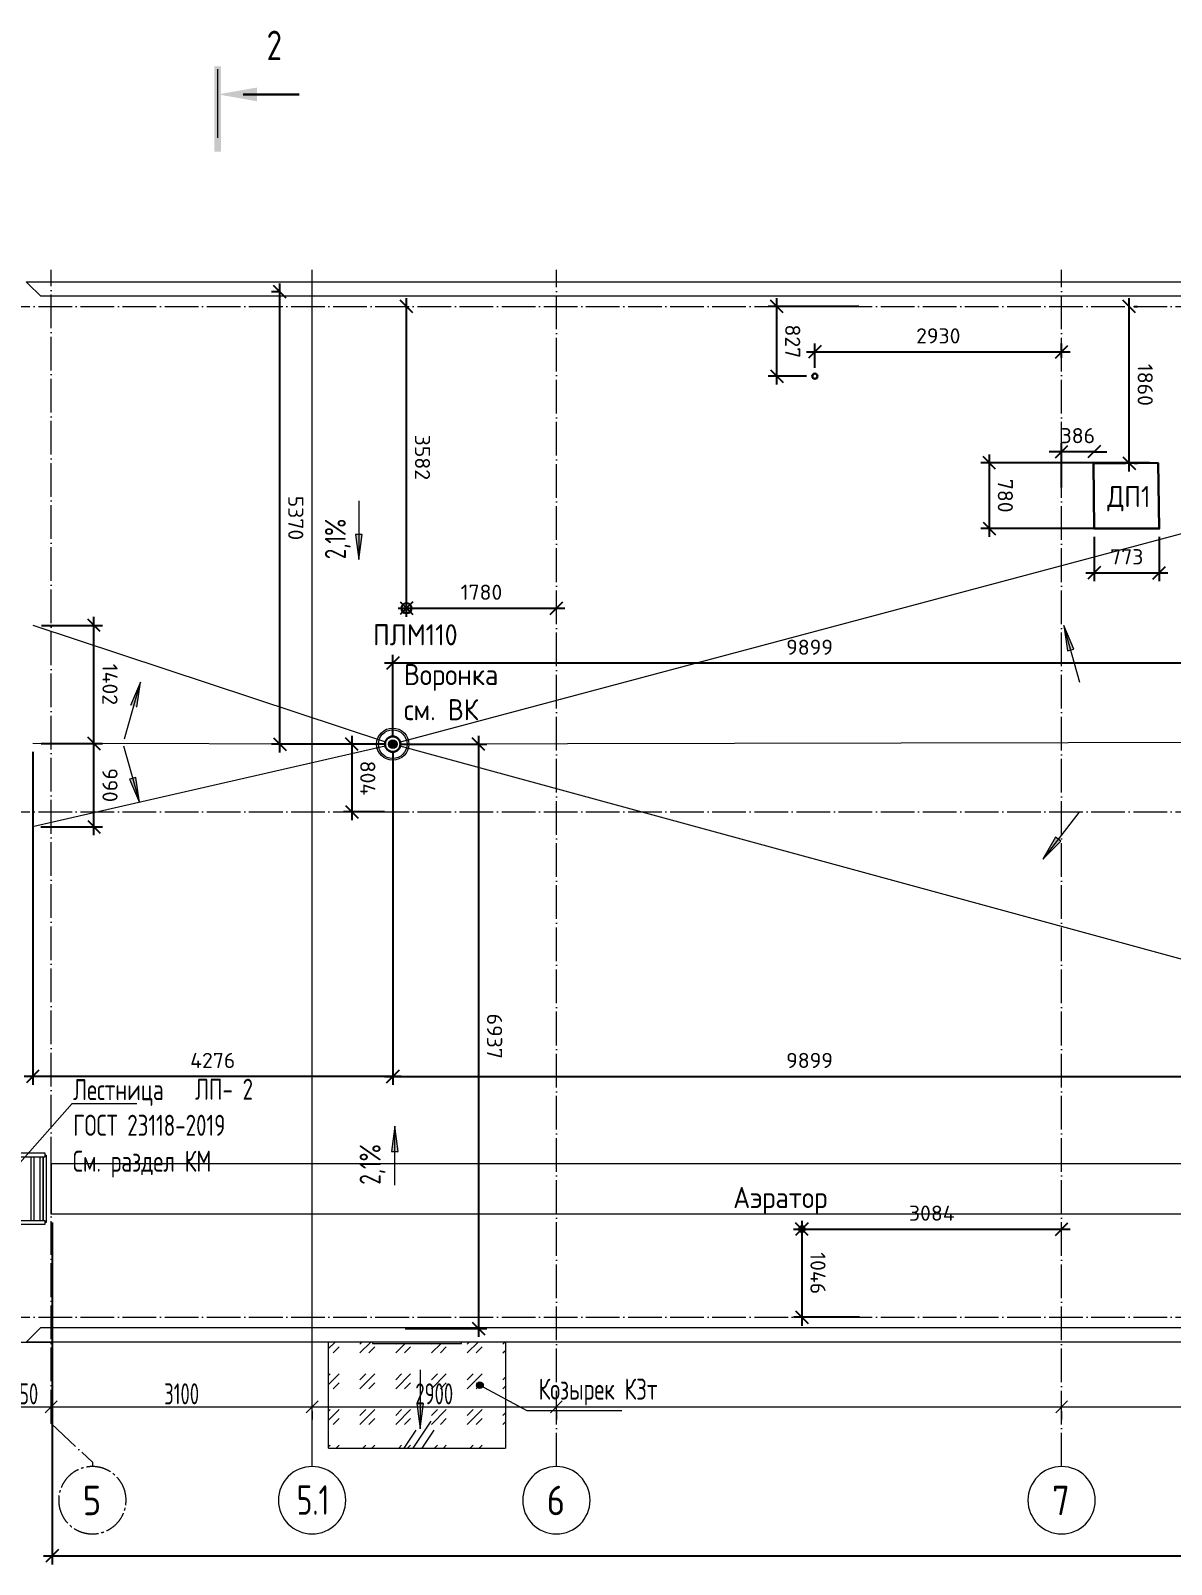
# Model space of a CAD drawing. Header units: millimetres. Extents: x -263990 to 193903, y -164417 to 240530.
# Drawn here: x 11804 to 25349, y -3020 to 15190 of the extents above; entities that cross this region are included whole.
import ezdxf

# ---------------------------------------------------------------- set-up
doc = ezdxf.new("R2010")
doc.units = ezdxf.units.MM
doc.header["$LTSCALE"] = 20
doc.linetypes.add('_ШПТ__20_т__2_5__Линия сетки', pattern=[25, 20, -2.5, 0, -2.5])
doc.linetypes.add('CENTER', pattern=[20, 15, -1.7, 1.6, -1.7])
doc.layers.get('0').update_dxf_attribs({"lineweight": 0})
doc.layers.get('Defpoints').update_dxf_attribs({"color": 4})
doc.layers.add('S-WALL-PATT', color=181, linetype='Continuous')
for name, color, linetype, lineweight in [('Высотные отметки', 7, 'Continuous', 9), ('Линии', 7, 'Continuous', 9), ('Линии1', 7, 'Continuous', 30), ('Обобщенные модели', 7, 'Continuous', 18), ('Оси', 7, 'CENTER', 9), ('Оси_марки', 7, 'Continuous', 18), ('Размеры', 7, 'Continuous', 9), ('Разрезы', 7, 'Continuous', 9), ('Текстовые примечания', 7, 'Continuous', 9), ('Тонкие линии', 7, 'Continuous', 18), ('Уклоны в точках', 7, 'Continuous', 9)]:
    doc.layers.add(name, color=color, linetype=linetype, lineweight=lineweight)
for name, color, linetype, lineweight, true_color in [('Оборудование', 7, 'Continuous', 18, 0x9f9fd0), ('Ограждение', 7, 'Continuous', 9, 0x408080), ('Окна', 7, 'Continuous', 9, 0x0080c0), ('Отлив', 7, 'Continuous', 9, 0x008080), ('Сантехнические приборы', 7, 'Continuous', 18, 0x0080c0)]:
    doc.layers.add(name, color=color, linetype=linetype, lineweight=lineweight, true_color=true_color)
doc.styles.add('DimNat', font='romans.shx', dxfattribs={"height": 180})
doc.styles.add('GOST Common', font='gost-common.ttf', dxfattribs={"width": 0.9, "height": 350})
doc.styles.add('GOST Common_1', font='gost-common.ttf', dxfattribs={"width": 0.8, "height": 350})
doc.styles.add('GOST Common_2', font='gost-common.ttf', dxfattribs={"width": 0.9, "height": 250})
doc.styles.add('ISOCPEUR', font='isocpeur.ttf', dxfattribs={"width": 0.9, "height": 250})
doc.dimstyles.new('DimSpec', dxfattribs={"dimtxt": 1, "dimasz": 150, "dimexe": 100, "dimexo": 100, "dimgap": 100, "dimtad": 1, "dimdec": 0, "dimzin": 0, "dimtxsty": 'DimNat', "dimblk": 'OBLIQUE', "dimcen": 100, "dimdle": 100, "dimclrt": 10, "dimadec": 5, "dimazin": 0, "dimtfac": 1, "dimtdec": 0, "dimtix": 1, "dimtmove": 2, "dimatfit": 3, "dimldrblk": 'OBLIQUE', "dimfxl": 1, "dimtolj": 1, "dimtzin": 0, "dimarcsym": 0})

# ---------------------------------------------------------------- blocks, each defined once
blk = doc.blocks.new('Ось сетки - Круг_Ø8 мм-6577-_О__L1_0_000_')
at = {"layer": 'Оси_марки', "lineweight": 20}
for start, end in [(360, 180), (180, 360)]:
    blk.add_arc((0, 0), 4, start, end, dxfattribs=at)
blk = doc.blocks.new('_Oblique')
at = {"color": 0, "linetype": 'ByBlock', "lineweight": -2}
blk.add_line((-0.5, -0.5), (0.5, 0.5), dxfattribs=at)
blk = doc.blocks.new('109_Водосточная воронка - Радиус 70-1083720-_О__R_8_390_')
at = {"layer": 'Сантехнические приборы', "color": 7}
for radius in [191, 170, 50.8]:
    blk.add_circle((0, 0), radius, dxfattribs=at)
blk = doc.blocks.new('*D278')
at = {"layer": 'Defpoints', "color": 0, "transparency": 16777216}
for p in [(24047, 11376), (24047, 11204), (21117, 11087, 29252)]:
    blk.add_point(p, dxfattribs=at)
at = {"layer": 'Размеры', "color": 0, "lineweight": -2, "transparency": 16777216}
for p, q in [((21117, 11187), (21117, 11476)), ((24047, 11304), (24047, 11476)), ((21017, 11376), (24147, 11376))]:
    blk.add_line(p, q, dxfattribs=at)
at = {"layer": 'Размеры', "color": 0, "lineweight": -2, "transparency": 16777216, "xscale": 150, "yscale": 150, "zscale": 150, "rotation": 180}
blk.add_blockref('_Oblique', (21117, 11376), dxfattribs=at)
at = {"layer": 'Размеры', "color": 0, "lineweight": -2, "transparency": 16777216, "xscale": 150, "yscale": 150, "zscale": 150}
blk.add_blockref('_Oblique', (24047, 11376), dxfattribs=at)
at = {"layer": 'Размеры', "color": 7, "lineweight": 20, "transparency": 16777216, "insert": (22582, 11566), "char_height": 180, "attachment_point": 5, "style": 'DimNat'}
blk.add_mtext('\\A1;2930', dxfattribs=at)
blk = doc.blocks.new('*D279')
at = {"layer": 'Defpoints', "color": 0, "transparency": 16777216}
for p in [(20663, 11914), (21739, 11914), (21117, 11087, 29252)]:
    blk.add_point(p, dxfattribs=at)
at = {"layer": 'Размеры', "color": 0, "lineweight": -2, "transparency": 16777216}
for p, q in [((21639, 11914), (20563, 11914)), ((20663, 10987), (20663, 12014)), ((21017, 11087), (20563, 11087))]:
    blk.add_line(p, q, dxfattribs=at)
at = {"layer": 'Размеры', "color": 0, "lineweight": -2, "transparency": 16777216, "xscale": 150, "yscale": 150, "zscale": 150}
for p, rotation in [((20663, 11914), 90), ((20663, 11087), 270)]:
    blk.add_blockref('_Oblique', p, dxfattribs=dict(at, rotation=rotation))
at = {"layer": 'Размеры', "color": 7, "lineweight": 20, "transparency": 16777216, "insert": (20853, 11501), "char_height": 180, "attachment_point": 5, "rotation": 270, "style": 'DimNat'}
blk.add_mtext('\\A1;827', dxfattribs=at)
blk = doc.blocks.new('*D307')
at = {"layer": 'Defpoints', "color": 0, "transparency": 16777216}
for p in [(24047, 10191), (24432, 10191), (24047, 9665)]:
    blk.add_point(p, dxfattribs=at)
at = {"layer": 'Размеры', "color": 0, "lineweight": -2, "transparency": 16777216}
for p, q in [((24047, 9765), (24047, 10291)), ((24047, 10191), (23897, 10191)), ((24432, 10191), (24047, 10191)), ((24432, 10191), (24582, 10191))]:
    blk.add_line(p, q, dxfattribs=at)
at = {"layer": 'Размеры', "color": 0, "lineweight": -2, "transparency": 16777216, "xscale": 150, "yscale": 150, "zscale": 150}
blk.add_blockref('_Oblique', (24047, 10191), dxfattribs=at)
at = {"layer": 'Размеры', "color": 0, "lineweight": -2, "transparency": 16777216, "xscale": 150, "yscale": 150, "zscale": 150, "rotation": 180}
blk.add_blockref('_Oblique', (24432, 10191), dxfattribs=at)
at = {"layer": 'Размеры', "color": 7, "lineweight": 20, "transparency": 16777216, "insert": (24239, 10381), "char_height": 180, "attachment_point": 5, "style": 'DimNat'}
blk.add_mtext('\\A1;386', dxfattribs=at)
blk = doc.blocks.new('*D308')
at = {"layer": 'Defpoints', "color": 0, "transparency": 16777216}
for p in [(24808, 11914), (24849, 11914), (24808, 10055)]:
    blk.add_point(p, dxfattribs=at)
at = {"layer": 'Размеры', "color": 0, "lineweight": -2, "transparency": 16777216}
for p, q in [((24849, 9955), (24849, 12014)), ((24908, 11914), (24949, 11914)), ((24908, 10055), (24949, 10055))]:
    blk.add_line(p, q, dxfattribs=at)
at = {"layer": 'Размеры', "color": 0, "lineweight": -2, "transparency": 16777216, "xscale": 150, "yscale": 150, "zscale": 150}
for p, rotation in [((24849, 11914), 90), ((24849, 10055), 270)]:
    blk.add_blockref('_Oblique', p, dxfattribs=dict(at, rotation=rotation))
at = {"layer": 'Размеры', "color": 7, "lineweight": 20, "transparency": 16777216, "insert": (25039, 10984), "char_height": 180, "attachment_point": 5, "rotation": 270, "style": 'DimNat'}
blk.add_mtext('\\A1;1860', dxfattribs=at)
blk = doc.blocks.new('*D309')
at = {"layer": 'Defpoints', "color": 0, "transparency": 16777216}
for p in [(24433, 9279), (25206, 9278), (25206, 8753)]:
    blk.add_point(p, dxfattribs=at)
at = {"layer": 'Размеры', "color": 0, "lineweight": -2, "transparency": 16777216}
for p, q in [((24433, 9179), (24433, 8653)), ((25206, 9178), (25206, 8653)), ((24333, 8753), (25306, 8753))]:
    blk.add_line(p, q, dxfattribs=at)
at = {"layer": 'Размеры', "color": 0, "lineweight": -2, "transparency": 16777216, "xscale": 150, "yscale": 150, "zscale": 150, "rotation": 180}
blk.add_blockref('_Oblique', (24433, 8753), dxfattribs=at)
at = {"layer": 'Размеры', "color": 0, "lineweight": -2, "transparency": 16777216, "xscale": 150, "yscale": 150, "zscale": 150}
blk.add_blockref('_Oblique', (25206, 8753), dxfattribs=at)
at = {"layer": 'Размеры', "color": 7, "lineweight": 20, "transparency": 16777216, "insert": (24820, 8943), "char_height": 180, "attachment_point": 5, "style": 'DimNat'}
blk.add_mtext('\\A1;773', dxfattribs=at)
blk = doc.blocks.new('*D270')
at = {"layer": 'Defpoints', "color": 0, "transparency": 16777216}
for p in [(25192, 10058), (23188, 9278), (25208, 9278)]:
    blk.add_point(p, dxfattribs=at)
at = {"layer": 'Размеры', "color": 0, "lineweight": -2, "transparency": 16777216}
for p, q in [((25092, 10058), (23088, 10058)), ((23188, 10158), (23188, 9178)), ((25108, 9278), (23088, 9278))]:
    blk.add_line(p, q, dxfattribs=at)
at = {"layer": 'Размеры', "color": 0, "lineweight": -2, "transparency": 16777216, "xscale": 150, "yscale": 150, "zscale": 150}
for p, rotation in [((23188, 10058), 90), ((23188, 9278), 270)]:
    blk.add_blockref('_Oblique', p, dxfattribs=dict(at, rotation=rotation))
at = {"layer": 'Размеры', "color": 7, "lineweight": 20, "transparency": 16777216, "insert": (23378, 9668), "char_height": 180, "attachment_point": 5, "rotation": 270, "style": 'DimNat'}
blk.add_mtext('\\A1;780', dxfattribs=at)
blk = doc.blocks.new('*D310')
at = {"layer": 'Defpoints', "color": 0, "transparency": 16777216}
for p in [(16267, 8332, 29196), (18047, 8332, 0), (18047, 8332)]:
    blk.add_point(p, dxfattribs=at)
at = {"layer": 'Размеры', "color": 0, "lineweight": -2, "transparency": 16777216}
blk.add_line((16167, 8332), (18147, 8332), dxfattribs=at)
at = {"layer": 'Размеры', "color": 0, "lineweight": -2, "transparency": 16777216, "xscale": 150, "yscale": 150, "zscale": 150, "rotation": 180}
blk.add_blockref('_Oblique', (16267, 8332), dxfattribs=at)
at = {"layer": 'Размеры', "color": 0, "lineweight": -2, "transparency": 16777216, "xscale": 150, "yscale": 150, "zscale": 150}
blk.add_blockref('_Oblique', (18047, 8332), dxfattribs=at)
at = {"layer": 'Размеры', "color": 7, "lineweight": 20, "transparency": 16777216, "insert": (17157, 8522), "char_height": 180, "attachment_point": 5, "style": 'DimNat'}
blk.add_mtext('\\A1;1780', dxfattribs=at)
blk = doc.blocks.new('*D311')
at = {"layer": 'Defpoints', "color": 0, "transparency": 16777216}
for p in [(16267, 11914), (16267, 11914), (16267, 8332)]:
    blk.add_point(p, dxfattribs=at)
at = {"layer": 'Размеры', "color": 0, "lineweight": -2, "transparency": 16777216}
blk.add_line((16267, 8232), (16267, 12014), dxfattribs=at)
at = {"layer": 'Размеры', "color": 0, "lineweight": -2, "transparency": 16777216, "xscale": 150, "yscale": 150, "zscale": 150}
for p, rotation in [((16267, 11914), 90), ((16267, 8332), 270)]:
    blk.add_blockref('_Oblique', p, dxfattribs=dict(at, rotation=rotation))
at = {"layer": 'Размеры', "color": 7, "lineweight": 20, "transparency": 16777216, "insert": (16457, 10123), "char_height": 180, "attachment_point": 5, "rotation": 270, "style": 'DimNat'}
blk.add_mtext('\\A1;3582', dxfattribs=at)
blk = doc.blocks.new('*D312')
at = {"layer": 'Defpoints', "color": 0, "transparency": 16777216}
for p in [(20963, 960, 29272), (24047, 960, 0), (24047, 960)]:
    blk.add_point(p, dxfattribs=at)
at = {"layer": 'Размеры', "color": 0, "lineweight": -2, "transparency": 16777216}
blk.add_line((20863, 960), (24147, 960), dxfattribs=at)
at = {"layer": 'Размеры', "color": 0, "lineweight": -2, "transparency": 16777216, "xscale": 150, "yscale": 150, "zscale": 150, "rotation": 180}
blk.add_blockref('_Oblique', (20963, 960), dxfattribs=at)
at = {"layer": 'Размеры', "color": 0, "lineweight": -2, "transparency": 16777216, "xscale": 150, "yscale": 150, "zscale": 150}
blk.add_blockref('_Oblique', (24047, 960), dxfattribs=at)
at = {"layer": 'Размеры', "color": 7, "lineweight": 20, "transparency": 16777216, "insert": (22505, 1150), "char_height": 180, "attachment_point": 5, "style": 'DimNat'}
blk.add_mtext('\\A1;3084', dxfattribs=at)
blk = doc.blocks.new('*D313')
at = {"layer": 'Defpoints', "color": 0, "transparency": 16777216}
for p in [(20963, 960), (20963, -86), (21747, -86)]:
    blk.add_point(p, dxfattribs=at)
at = {"layer": 'Размеры', "color": 0, "lineweight": -2, "transparency": 16777216}
for p, q in [((20963, 1060), (20963, -186)), ((21647, -86), (20863, -86))]:
    blk.add_line(p, q, dxfattribs=at)
at = {"layer": 'Размеры', "color": 0, "lineweight": -2, "transparency": 16777216, "xscale": 150, "yscale": 150, "zscale": 150}
for p, rotation in [((20963, 960), 90), ((20963, -86), 270)]:
    blk.add_blockref('_Oblique', p, dxfattribs=dict(at, rotation=rotation))
at = {"layer": 'Размеры', "color": 7, "lineweight": 20, "transparency": 16777216, "insert": (21153, 437), "char_height": 180, "attachment_point": 5, "rotation": 270, "style": 'DimNat'}
blk.add_mtext('\\A1;1046', dxfattribs=at)
blk = doc.blocks.new('*D296')
at = {"layer": 'Defpoints', "color": 0, "transparency": 16777216}
for p in [(26003, 6738), (16104, 6718, 29160), (26003, 2773)]:
    blk.add_point(p, dxfattribs=at)
at = {"layer": 'Размеры', "color": 0, "lineweight": -2, "transparency": 16777216}
for p, q in [((16104, 6618), (16104, 2673)), ((26003, 6638), (26003, 2673)), ((16004, 2773), (26103, 2773))]:
    blk.add_line(p, q, dxfattribs=at)
at = {"layer": 'Размеры', "color": 0, "lineweight": -2, "transparency": 16777216, "xscale": 150, "yscale": 150, "zscale": 150, "rotation": 180}
blk.add_blockref('_Oblique', (16104, 2773), dxfattribs=at)
at = {"layer": 'Размеры', "color": 0, "lineweight": -2, "transparency": 16777216, "xscale": 150, "yscale": 150, "zscale": 150}
blk.add_blockref('_Oblique', (26003, 2773), dxfattribs=at)
at = {"layer": 'Размеры', "color": 7, "lineweight": 20, "transparency": 16777216, "insert": (21053, 2963), "char_height": 180, "attachment_point": 5, "style": 'DimNat'}
blk.add_mtext('\\A1;9899', dxfattribs=at)
blk = doc.blocks.new('*D297')
at = {"layer": 'Defpoints', "color": 0, "transparency": 16777216}
for p in [(11828, 6727), (16104, 6718, 29160), (11828, 2773)]:
    blk.add_point(p, dxfattribs=at)
at = {"layer": 'Размеры', "color": 0, "lineweight": -2, "transparency": 16777216}
for p, q in [((11828, 6627), (11828, 2673)), ((16104, 6618), (16104, 2673)), ((16204, 2773), (11728, 2773))]:
    blk.add_line(p, q, dxfattribs=at)
at = {"layer": 'Размеры', "color": 0, "lineweight": -2, "transparency": 16777216, "xscale": 150, "yscale": 150, "zscale": 150, "rotation": 180}
blk.add_blockref('_Oblique', (11828, 2773), dxfattribs=at)
at = {"layer": 'Размеры', "color": 0, "lineweight": -2, "transparency": 16777216, "xscale": 150, "yscale": 150, "zscale": 150}
blk.add_blockref('_Oblique', (16104, 2773), dxfattribs=at)
at = {"layer": 'Размеры', "color": 7, "lineweight": 20, "transparency": 16777216, "insert": (13966, 2963), "char_height": 180, "attachment_point": 5, "style": 'DimNat'}
blk.add_mtext('\\A1;4276', dxfattribs=at)
blk = doc.blocks.new('*D298')
at = {"layer": 'Defpoints', "color": 0, "transparency": 16777216}
for p in [(16104, 6718, 29160), (15617, 5914), (16104, 5914)]:
    blk.add_point(p, dxfattribs=at)
at = {"layer": 'Размеры', "color": 0, "lineweight": -2, "transparency": 16777216}
for p, q in [((15617, 6818), (15617, 5814)), ((16004, 6718), (15517, 6718)), ((16004, 5914), (15517, 5914))]:
    blk.add_line(p, q, dxfattribs=at)
at = {"layer": 'Размеры', "color": 0, "lineweight": -2, "transparency": 16777216, "xscale": 150, "yscale": 150, "zscale": 150}
for p, rotation in [((15617, 6718), 90), ((15617, 5914), 270)]:
    blk.add_blockref('_Oblique', p, dxfattribs=dict(at, rotation=rotation))
at = {"layer": 'Размеры', "color": 7, "lineweight": 20, "transparency": 16777216, "insert": (15807, 6316), "char_height": 180, "attachment_point": 5, "rotation": 270, "style": 'DimNat'}
blk.add_mtext('\\A1;804', dxfattribs=at)
blk = doc.blocks.new('*D332')
at = {"layer": 'Defpoints', "color": 0, "transparency": 16777216}
for p in [(11828, 6727), (12556, 6727), (11824, 5737)]:
    blk.add_point(p, dxfattribs=at)
at = {"layer": 'Размеры', "color": 0, "lineweight": -2, "transparency": 16777216}
for p, q in [((12556, 5637), (12556, 6827)), ((11928, 6727), (12656, 6727)), ((11924, 5737), (12656, 5737))]:
    blk.add_line(p, q, dxfattribs=at)
at = {"layer": 'Размеры', "color": 0, "lineweight": -2, "transparency": 16777216, "xscale": 150, "yscale": 150, "zscale": 150}
for p, rotation in [((12556, 6727), 90), ((12556, 5737), 270)]:
    blk.add_blockref('_Oblique', p, dxfattribs=dict(at, rotation=rotation))
at = {"layer": 'Размеры', "color": 7, "lineweight": 20, "transparency": 16777216, "insert": (12746, 6232), "char_height": 180, "attachment_point": 5, "rotation": 270, "style": 'DimNat'}
blk.add_mtext('\\A1;990', dxfattribs=at)
blk = doc.blocks.new('*D333')
at = {"layer": 'Defpoints', "color": 0, "transparency": 16777216}
for p in [(11831, 8129), (12556, 8129), (11828, 6727)]:
    blk.add_point(p, dxfattribs=at)
at = {"layer": 'Размеры', "color": 0, "lineweight": -2, "transparency": 16777216}
for p, q in [((12556, 6627), (12556, 8229)), ((11931, 8129), (12656, 8129)), ((11928, 6727), (12656, 6727))]:
    blk.add_line(p, q, dxfattribs=at)
at = {"layer": 'Размеры', "color": 0, "lineweight": -2, "transparency": 16777216, "xscale": 150, "yscale": 150, "zscale": 150}
for p, rotation in [((12556, 8129), 90), ((12556, 6727), 270)]:
    blk.add_blockref('_Oblique', p, dxfattribs=dict(at, rotation=rotation))
at = {"layer": 'Размеры', "color": 7, "lineweight": 20, "transparency": 16777216, "insert": (12746, 7428), "char_height": 180, "attachment_point": 5, "rotation": 270, "style": 'DimNat'}
blk.add_mtext('\\A1;1402', dxfattribs=at)
blk = doc.blocks.new('*D272')
at = {"layer": 'Defpoints', "color": 0, "transparency": 16777216}
for p in [(14762, 12089), (14861, 12089), (16104, 6718)]:
    blk.add_point(p, dxfattribs=at)
at = {"layer": 'Размеры', "color": 0, "lineweight": -2, "transparency": 16777216}
for p, q in [((14761, 12089), (14662, 12089)), ((14762, 6618), (14762, 12189)), ((16004, 6718), (14662, 6718))]:
    blk.add_line(p, q, dxfattribs=at)
at = {"layer": 'Размеры', "color": 0, "lineweight": -2, "transparency": 16777216, "xscale": 150, "yscale": 150, "zscale": 150}
for p, rotation in [((14762, 12089), 90), ((14762, 6718), 270)]:
    blk.add_blockref('_Oblique', p, dxfattribs=dict(at, rotation=rotation))
at = {"layer": 'Размеры', "color": 7, "lineweight": 20, "transparency": 16777216, "insert": (14952, 9404), "char_height": 180, "attachment_point": 5, "rotation": 270, "style": 'DimNat'}
blk.add_mtext('\\A1;5370', dxfattribs=at)
blk = doc.blocks.new('*D364')
at = {"layer": 'Defpoints', "color": 0, "transparency": 16777216}
for p in [(16104, 6718), (16152, -219), (17123, -219)]:
    blk.add_point(p, dxfattribs=at)
at = {"layer": 'Размеры', "color": 0, "lineweight": -2, "transparency": 16777216}
for p, q in [((17123, 6818), (17123, -319)), ((16204, 6718), (17223, 6718)), ((16252, -219), (17223, -219))]:
    blk.add_line(p, q, dxfattribs=at)
at = {"layer": 'Размеры', "color": 0, "lineweight": -2, "transparency": 16777216, "xscale": 150, "yscale": 150, "zscale": 150}
for p, rotation in [((17123, 6718), 90), ((17123, -219), 270)]:
    blk.add_blockref('_Oblique', p, dxfattribs=dict(at, rotation=rotation))
at = {"layer": 'Размеры', "color": 7, "lineweight": 20, "transparency": 16777216, "insert": (17313, 3250), "char_height": 180, "attachment_point": 5, "rotation": 270, "style": 'DimNat'}
blk.add_mtext('\\A1;6937', dxfattribs=at)
blk = doc.blocks.new('*D276')
at = {"layer": 'Defpoints', "color": 0, "transparency": 16777216}
for p in [(16104, 7679), (26003, 6738), (16104, 6718)]:
    blk.add_point(p, dxfattribs=at)
at = {"layer": 'Размеры', "color": 0, "lineweight": -2, "transparency": 16777216}
for p, q in [((26103, 7679), (16004, 7679)), ((16104, 6818), (16104, 7779)), ((26003, 6838), (26003, 7779))]:
    blk.add_line(p, q, dxfattribs=at)
at = {"layer": 'Размеры', "color": 0, "lineweight": -2, "transparency": 16777216, "xscale": 150, "yscale": 150, "zscale": 150, "rotation": 180}
blk.add_blockref('_Oblique', (16104, 7679), dxfattribs=at)
at = {"layer": 'Размеры', "color": 0, "lineweight": -2, "transparency": 16777216, "xscale": 150, "yscale": 150, "zscale": 150}
blk.add_blockref('_Oblique', (26003, 7679), dxfattribs=at)
at = {"layer": 'Размеры', "color": 7, "lineweight": 20, "transparency": 16777216, "insert": (21053, 7869), "char_height": 180, "attachment_point": 5, "style": 'DimNat'}
blk.add_mtext('\\A1;9899', dxfattribs=at)
blk = doc.blocks.new('102_Окно_1Створка_Ф_ГОСТ23166-99 - 1160х1750_1170_h-1445330-_О__R_8_390_')
at = {"layer": 'Отлив', "color": 7}
for p, q in [((491.9, 510), (-568.1, 510)), ((-568.1, 510), (-568.1, 495)), ((491.9, 495), (491.9, 510))]:
    blk.add_line(p, q, dxfattribs=at)
blk = doc.blocks.new('125_Горизонтальный козырек - Горизонтальный козырек L_1200-1197451-_О__R_8_390_')
at = {"layer": 'Ограждение'}
h = blk.add_hatch(dxfattribs=at)
h.set_pattern_fill('FP_1', style=0, pattern_type=2)
h.set_pattern_definition([(236.105, (-17228.2, 2205.45), (-1777.978, -3528.552), [637.64, -5738.8]), (236.105, (-17192.64, 2099.6), (-1777.978, -3528.552), [382.59, -5993.85]), (236.105, (-17406, 2099.6), (-1777.978, -3528.552), [382.59, -5993.85])])
h.paths.add_polyline_path([(2100, -1280), (2100, -20), (1580, -20), (1580, -35), (520, -35), (520, -20), (0, -20), (0, -1280), (1580, -1280)], flags=0)
at = {"layer": 'Ограждение', "color": 7}
for p, q in [((0, -1280), (0, -20)), ((2100, -20), (2100, -1280)), ((0, -1280), (2100, -1280))]:
    blk.add_line(p, q, dxfattribs=at)
blk = doc.blocks.new('Труба квадратная - Ступень-V6-_О__R_8_390_')
at = {"layer": 'Оборудование', "color": 7}
for p, q in [((25, 15), (775, 15)), ((775, -15), (25, -15))]:
    blk.add_line(p, q, dxfattribs=at)
blk = doc.blocks.new('Труба квадратная - Площадка продольно-1331112-_О__R_8_390_')
at = {"layer": 'Оборудование', "color": 7}
for p, q in [((0, -25), (0, 25)), ((0, 25), (500, 25)), ((500, 25), (500, -25)), ((500, -25), (0, -25))]:
    blk.add_line(p, q, dxfattribs=at)
blk = doc.blocks.new('Труба квадратная - Ступень-1331110-_О__R_8_390_')
at = {"layer": 'Оборудование', "color": 7}
for p, q in [((0, -15), (0, 0)), ((25, 15), (775, 15)), ((800, 0), (800, -15)), ((800, -15), (0, -15))]:
    blk.add_line(p, q, dxfattribs=at)
blk = doc.blocks.new('190_ФЭ_Парапет_Сэндвич - ФЭ-К1_150-1300843-_О__R_8_390_')
at = {"layer": 'Обобщенные модели'}
for p, q in [((14725, -275), (14878, -122)), ((14878, -122), (45122, -122)), ((45122, -122), (45275, -275)), ((14705, -295), (14725, -275)), ((45295, -295), (14705, -295)), ((45275, -275), (45295, -295))]:
    blk.add_line(p, q, dxfattribs=at)
blk = doc.blocks.new('Разрез - Номер вида сзади_3_5 мм-64069-_О__R_8_390_')
at = {"layer": 'Разрезы'}
for points in [[(9.8, 0.4), (9.8, -0.39), (-0.33, -0.39), (-0.33, 0.4)], [(2.18, -4.67), (3, 0), (3.82, -4.67)]]:
    blk.add_hatch(color=256, dxfattribs=at).paths.add_polyline_path(points, flags=0)
at = {"layer": 'Разрезы', "lineweight": 30}
blk.add_line((3, -3), (3, -9.66), dxfattribs=at)
blk = doc.blocks.new('*D403')
at = {"layer": 'Defpoints', "color": 0, "transparency": 16777216}
for p in [(12058, 1139), (42047, 1139), (42047, -2920)]:
    blk.add_point(p, dxfattribs=at)
at = {"layer": 'Размеры', "color": 0, "lineweight": -2, "transparency": 16777216}
for p, q in [((12058, 1039), (12058, -3020)), ((42047, 1039), (42047, -3020)), ((11958, -2920), (42147, -2920))]:
    blk.add_line(p, q, dxfattribs=at)
at = {"layer": 'Размеры', "color": 0, "lineweight": -2, "transparency": 16777216, "xscale": 150, "yscale": 150, "zscale": 150, "rotation": 180}
blk.add_blockref('_Oblique', (12058, -2920), dxfattribs=at)
at = {"layer": 'Размеры', "color": 0, "lineweight": -2, "transparency": 16777216, "xscale": 150, "yscale": 150, "zscale": 150}
blk.add_blockref('_Oblique', (42047, -2920), dxfattribs=at)
at = {"layer": 'Размеры', "color": 7, "lineweight": 20, "transparency": 16777216, "insert": (27052, -2730), "char_height": 180, "attachment_point": 5, "style": 'DimNat'}
blk.add_mtext('\\A1;29989', dxfattribs=at)

msp = doc.modelspace()

# ---------------------------------------------------------------- hatches: boundary and pattern name
at = {"layer": 'S-WALL-PATT', "lineweight": 0}
h = msp.add_hatch(dxfattribs=at)
h.set_pattern_fill('GOST_GLASS', scale=50)
h.set_pattern_definition([(45, (-2953.4, -85.85), (424.264, 0), [250, -350]), (45, (-2847.32, -85.85), (424.264, 0), [100, -500]), (45, (-2953.4, 20.22), (424.264, 0), [100, -500])])
h.paths.add_polyline_path([(17098.74129, -891.80384, -1), (17178.74129, -891.80384, -0.1239897193), (17173.96963, -910.75019), (17441.61483, -1054.69397), (17441.61483, -380.85077), (16921.61483, -380.85077), (16921.61483, -395.85077), (15861.61483, -395.85077), (15861.61483, -380.85077), (15341.61483, -380.85077), (15341.61483, -1640.85077), (17441.61483, -1640.85077), (17441.61483, -1054.69397), (17173.96963, -910.75019, -0.7793757058)])
h.paths.add_polyline_path([(16467.76061, -1109.46123), (16428.26486, -1409.46123), (16388.76911, -1109.46123)], flags=16)
at = {"layer": 'Высотные отметки', "lineweight": 20}
h = msp.add_hatch(color=7, dxfattribs=at)
edge = h.paths.add_edge_path(flags=0)
edge.add_arc((16103.60114, 6718.4535), 40, -0.000000005, 359.999999995)
at = {"layer": 'Текстовые примечания'}
h = msp.add_hatch(color=7, dxfattribs=at)
edge = h.paths.add_edge_path(flags=0)
edge.add_arc((17138.74129, -891.80384), 40, 0, 360)
at = {"layer": 'Уклоны в точках', "lineweight": 20}
for points in [[(15699.95049, 8908.81381), (15739.44624, 9208.81381), (15660.45474, 9208.81381)], [(24073.98029, 8126.04316), (24116.21859, 7826.41699), (24192.32831, 7847.55858)], [(13108.74546, 7455.83644), (12988.7787, 7178.04534), (13064.76409, 7156.46116)], [(13096.83368, 6023.88682), (13052.85232, 6323.26209), (12976.86692, 6301.67791)], [(23822.67172, 5351.06979), (24036.74589, 5564.92058), (23974.10283, 5613.04027)], [(16127.03664, 2183.32368), (16087.54089, 1883.32368), (16166.53238, 1883.32368)], [(16428.26486, -1409.46123), (16467.76061, -1109.46123), (16388.76911, -1109.46123)]]:
    msp.add_hatch(color=7, dxfattribs=at).paths.add_polyline_path(points, flags=0)

# ---------------------------------------------------------------- linework, layer by layer
at = {"color": 7, "lineweight": 9}
for points, elevation in [([(26002.81946, 9357.97976), (16192.00684, 6742.02596)], 29218.58679), ([(38002.88765, 6760.82801), (16195.09539, 6718.63054)], 29175.57371), ([(26002.81946, 4019.73124), (16191.87406, 6694.38858)], 29225.98359)]:
    msp.add_lwpolyline(points, dxfattribs=dict(at, elevation=elevation))
for points in [[(11830.70611, 8129.29316), (16016.72031, 6747.14015)], [(11825.92741, 5738.91598), (16014.41526, 6698.03095)], [(16012.10705, 6718.63641), (11827.90273, 6727.00122)]]:
    msp.add_lwpolyline(points, dxfattribs=at)
at = {"color": 7}
msp.add_lwpolyline([(-3248.38517, -380.85077), (12046.61484, -380.85077)], dxfattribs=at)
at = {"layer": 'Высотные отметки', "color": 7, "lineweight": 20}
msp.add_circle((16103.60114, 6718.4535, 29175.57371), 40, dxfattribs=at)
at = {"layer": 'Линии'}
msp.add_lwpolyline([(12046.61484, 1739.14923), (42046.61483, 1739.14923), (42046.61483, 1139.14923), (12046.61484, 1139.14923)], close=True, dxfattribs=at)
at = {"layer": 'Линии1', "color": 7}
msp.add_lwpolyline([(25192.20471, 10058.43692), (24424.70956, 10050.57418), (24433.3751, 9279.28924), (25205.99179, 9277.94032), (25192.20471, 10058.43692)], dxfattribs=at)
at = {"layer": 'Линии1', "color": 7, "lineweight": 30}
msp.add_circle((21116.77628, 11087.29811, 29252.49712), 30.69386, dxfattribs=at)
at = {"layer": 'Линии1', "color": 7}
for centre, radius in [((16266.86356, 8332.07428, 29195.88151), 59.69138), ((16103.60121, 6718.4535, 29159.68432), 91.49434), ((20962.58152, 960.26473, 29271.70203), 33.22716)]:
    msp.add_circle(centre, radius, dxfattribs=at)
at = {"layer": 'Оси', "color": 7, "linetype": '_ШПТ__20_т__2_5__Линия сетки', "lineweight": 5}
for p, q in [((12046.61484, -1346.07585), (12046.61484, 12348.09494)), ((18046.61484, -1858.63374), (18046.61484, 12348.09494)), ((24046.61484, -1858.63374), (24046.61484, 12348.09494)), ((-4107.02842, 11914.14923), (42521.2363, 11914.14923)), ((-4107.02842, 5914.14923), (42521.2363, 5914.14923)), ((-4107.02842, -85.85077), (42521.2363, -85.85077)), ((12046.61484, -1346.07585), (12537.04182, -1807.83374))]:
    msp.add_line(p, q, dxfattribs=at)
at = {"layer": 'Оси', "color": 3, "linetype": '_ШПТ__20_т__2_5__Линия сетки', "lineweight": 5}
msp.add_line((12537.04182, -1807.83374), (12537.04182, -1858.63374), dxfattribs=at)
at = {"layer": 'Оси', "color": 7, "lineweight": 20}
for start, end in [(359.999999997, 179.999999997), (179.999999997, 359.999999997)]:
    msp.add_arc((12537.04182, -2258.63374), 400, start, end, dxfattribs=at)
at = {"layer": 'Размеры', "color": 7, "lineweight": 20}
for p, q in [((15146.61484, -1858.63374), (15146.61484, 12348.09494)), ((11246.61484, -1150.58629), (12196.61484, -1150.58629)), ((11896.61484, -1150.58629), (15296.61484, -1150.58629)), ((12046.61484, -1200.60139), (12046.61484, -1300.58629)), ((12046.61484, -1200.60139), (12046.61484, -1300.58629)), ((14996.61484, -1150.58629), (18196.61484, -1150.58629)), ((15146.61484, -1200.60139), (15146.61484, -1300.58629)), ((17896.61484, -1150.58629), (24196.61484, -1150.58629)), ((18046.61484, -1200.60139), (18046.61484, -1300.58629)), ((23896.61484, -1150.58629), (30196.61484, -1150.58629)), ((24046.61484, -1200.60139), (24046.61484, -1300.58629)), ((24046.61484, -1200.60139), (24046.61484, -1300.58629))]:
    msp.add_line(p, q, dxfattribs=at)
at = {"layer": 'Разрезы', "color": 7}
msp.add_line((14026.61483, 13915.79631), (14026.61483, 14732.97956), dxfattribs=at)
at = {"layer": 'Текстовые примечания', "color": 7}
for p, q in [((11677.02028, 1749.1817), (12295.01234, 2450.51056)), ((12295.01234, 2450.51056), (13066.01929, 2450.51056)), ((17138.74129, -891.80384), (17695.71082, -1191.35077)), ((17695.71082, -1191.35077), (18822.69423, -1191.35077))]:
    msp.add_line(p, q, dxfattribs=at)
msp.add_circle((17138.74129, -891.80384), 40, dxfattribs=at)
at = {"layer": 'Тонкие линии', "color": 7}
msp.add_line((12046.61483, 1739.14923), (12046.61483, 1139.14923), dxfattribs=at)
at = {"layer": 'Уклоны в точках', "color": 7}
for p, q in [((15699.95049, 9608.81381), (15699.95049, 8908.81381)), ((24261.33099, 7451.58062), (24073.98029, 8126.04316)), ((12917.47264, 6782.47568), (13108.74546, 7455.83644)), ((12905.56087, 6697.24757), (13096.83368, 6023.88682)), ((24249.09456, 5906.19461), (23822.67172, 5351.06979)), ((16127.03664, 1483.32368), (16127.03664, 2183.32368)), ((16428.26486, -709.46123), (16428.26486, -1409.46123))]:
    msp.add_line(p, q, dxfattribs=at)
at = {"layer": 'Уклоны в точках', "color": 7, "lineweight": 20}
for p, q in [((15739.44624, 9208.81381), (15660.45474, 9208.81381)), ((15660.45474, 9208.81381), (15699.95049, 8908.81381)), ((15699.95049, 8908.81381), (15739.44624, 9208.81381)), ((24073.98029, 8126.04316), (24116.21859, 7826.41699)), ((24192.32831, 7847.55858), (24073.98029, 8126.04316)), ((24116.21859, 7826.41699), (24192.32831, 7847.55858)), ((13108.74546, 7455.83644), (12988.7787, 7178.04534)), ((13064.76409, 7156.46116), (13108.74546, 7455.83644)), ((13052.85232, 6323.26209), (12976.86692, 6301.67791)), ((12976.86692, 6301.67791), (13096.83368, 6023.88682)), ((13096.83368, 6023.88682), (13052.85232, 6323.26209)), ((23974.10283, 5613.04027), (23822.67172, 5351.06979)), ((23822.67172, 5351.06979), (24036.74589, 5564.92058)), ((24036.74589, 5564.92058), (23974.10283, 5613.04027)), ((16127.03664, 2183.32368), (16087.54089, 1883.32368)), ((16166.53238, 1883.32368), (16127.03664, 2183.32368)), ((16087.54089, 1883.32368), (16166.53238, 1883.32368)), ((16467.76061, -1109.46123), (16388.76911, -1109.46123)), ((16388.76911, -1109.46123), (16428.26486, -1409.46123)), ((16428.26486, -1409.46123), (16467.76061, -1109.46123))]:
    msp.add_line(p, q, dxfattribs=at)

# ---------------------------------------------------------------- block references
at = {"layer": 'Обобщенные модели', "color": 7, "rotation": 180}
msp.add_blockref('190_ФЭ_Парапет_Сэндвич - ФЭ-К1_150-1300843-_О__R_8_390_', (57046.61483, 11914.14923), dxfattribs=at)
at = {"layer": 'Обобщенные модели', "color": 7}
msp.add_blockref('190_ФЭ_Парапет_Сэндвич - ФЭ-К1_150-1300843-_О__R_8_390_', (-2953.38517, -85.85077), dxfattribs=at)
at = {"layer": 'Оборудование', "color": 7}
for name, p, rotation in [('Труба квадратная - Площадка продольно-1331112-_О__R_8_390_', (11971.61483, 1839.14923), 180), ('Труба квадратная - Ступень-1331110-_О__R_8_390_', (11971.61483, 1039.14923), 89.99999999999991), ('Труба квадратная - Ступень-V6-_О__R_8_390_', (11826.61483, 1039.14923), 89.99999999999991), ('Труба квадратная - Ступень-V6-_О__R_8_390_', (11931.61483, 1039.14923), 89.99999999999991), ('Труба квадратная - Площадка продольно-1331112-_О__R_8_390_', (11971.61483, 1039.14923), 180)]:
    msp.add_blockref(name, p, dxfattribs=dict(at, rotation=rotation))
at = {"layer": 'Ограждение', "color": 7}
msp.add_blockref('125_Горизонтальный козырек - Горизонтальный козырек L_1200-1197451-_О__R_8_390_', (15341.61483, -360.85077), dxfattribs=at)
at = {"layer": 'Окна', "color": 7, "rotation": 180}
msp.add_blockref('102_Окно_1Створка_Ф_ГОСТ23166-99 - 1160х1750_1170_h-1445330-_О__R_8_390_', (16353.51483, 114.14923), dxfattribs=at)
at = {"layer": 'Оси', "color": 7, "lineweight": 20, "xscale": 99.99999999999993, "yscale": 99.99999999999993, "zscale": 99.99999999999993}
for p in [(15146.61484, -2258.63374), (18046.61484, -2258.63374), (24046.61484, -2258.63374)]:
    msp.add_blockref('Ось сетки - Круг_Ø8 мм-6577-_О__L1_0_000_', p, dxfattribs=at)
at = {"layer": 'Размеры', "color": 7, "lineweight": 20, "xscale": 141.4, "yscale": 141.4, "zscale": 141.4}
for p in [(12046.61484, -1150.58629), (15146.61484, -1150.58629), (18046.61484, -1150.58629), (24046.61484, -1150.58629)]:
    msp.add_blockref('_Oblique', p, dxfattribs=at)
at = {"layer": 'Размеры', "color": 7, "lineweight": 20, "xscale": 141.4, "yscale": 141.4, "zscale": 141.4, "rotation": 180}
for p in [(12046.61484, -1150.58629), (15146.61484, -1150.58629), (18046.61484, -1150.58629), (24046.61484, -1150.58629)]:
    msp.add_blockref('_Oblique', p, dxfattribs=at)
at = {"layer": 'Разрезы', "color": 7, "lineweight": 50, "extrusion": (0, 0, -1), "xscale": 99.99999999999993, "yscale": 99.99999999999993, "zscale": 99.99999999999993, "rotation": 270.0000000000002}
msp.add_blockref('Разрез - Номер вида сзади_3_5 мм-64069-_О__R_8_390_', (-14026.61483, 14732.97956), dxfattribs=at)
at = {"layer": 'Сантехнические приборы', "color": 7}
msp.add_blockref('109_Водосточная воронка - Радиус 70-1083720-_О__R_8_390_', (16103.60121, 6718.4535, 29159.68432), dxfattribs=at)

# ---------------------------------------------------------------- texts
at = {"color": 7, "char_height": 250, "width": 1266.66625, "attachment_point": 1, "rotation": 359.999999995, "style": 'ISOCPEUR'}
for s, insert in [('ДП1', (24587.55838, 9783.60295)), ('ПЛМ110', (15868.87378, 8141.78186)), ('Воронка см. ВК ', (16237.35514, 7669.10835)), ('Аэратор', (20146.10127, 1460.36323))]:
    msp.add_mtext(s, dxfattribs=dict(at, insert=insert))
at = {"layer": 'Оси', "color": 7, "lineweight": 20, "insert": (12423.26116, -2086.10038), "char_height": 350, "width": 274.177125, "attachment_point": 1, "style": 'GOST Common'}
msp.add_mtext('\\fGOST Common|b0|i0|c204|p34|;\\W.9;5', dxfattribs=at)
at = {"layer": 'Оси', "color": 7, "char_height": 350, "width": 274.177125, "attachment_point": 1, "style": 'GOST Common'}
for s, insert in [('5.1', (14963.83417, -2081.10038)), ('\\fGOST Common|b0|i0|c204|p34|;\\W.9;6', (17932.83417, -2086.10038)), ('\\fGOST Common|b0|i0|c204|p34|;\\W.9;7', (23932.83417, -2086.10038))]:
    msp.add_mtext(s, dxfattribs=dict(at, insert=insert))
at = {"layer": 'Размеры', "color": 7, "lineweight": 20, "char_height": 250, "width": 7627.6246254, "attachment_point": 1, "rotation": 89.999999995, "line_spacing_factor": 1.022761, "style": 'GOST Common_2'}
for insert in [(15297.27498, 8914.54017), (15710.19171, 1488.54557)]:
    msp.add_mtext('2,1%', dxfattribs=dict(at, insert=insert))
at = {"layer": 'Размеры', "color": 7, "lineweight": 20, "char_height": 250, "attachment_point": 5, "style": 'GOST Common_1'}
for s, insert, width in [('\\A1;650', (11721.61484, -995.58629), 567.6323623), ('\\A1;3100', (13596.61484, -995.58629), 756.8431497), ('\\A1;2900', (16596.61484, -995.58629), 756.8431497)]:
    msp.add_mtext(s, dxfattribs=dict(at, insert=insert, width=width))
at = {"layer": 'Разрезы', "color": 7, "insert": (14606.01525, 15189.52226), "char_height": 350, "width": 243.713, "attachment_point": 1, "style": 'GOST Common_1'}
msp.add_mtext('\\fGOST Common|b0|i0|c204|p34|;\\W.8;2', dxfattribs=at)
at = {"layer": 'Текстовые примечания', "char_height": 250, "attachment_point": 1}
for s, insert, width, style in [('\\fISOCPEUR|b0|i0|c204|p34|;\\W.9; ', (13442.70435, 14280.77863), 165.9493125, 'ISOCPEUR'), ('\\fGOST Common|b0|i0|c204|p34|;\\W.9; ', (21068.94374, 7740.70172), 93.7974375, 'GOST Common_2'), ('\\fGOST Common|b0|i0|c204|p34|;\\W.9; ', (17382.67008, 2859.28842), 93.7974375, 'GOST Common_2'), ('\\fGOST Common|b0|i0|c204|p34|;\\W.9; ', (19621.04508, 2859.28842), 93.7974375, 'GOST Common_2'), ('\\fGOST Common|b0|i0|c204|p34|;\\W.9; ', (22925.03253, -782.57292), 93.7974375, 'GOST Common_2')]:
    msp.add_mtext(s, dxfattribs=dict(at, insert=insert, width=width, style=style))
at = {"layer": 'Текстовые примечания', "color": 7, "char_height": 250, "attachment_point": 1, "style": 'GOST Common_2'}
for s, insert, width in [('Лестница', (12308.71239, 2741.56696), 1652.2779375), ('ЛП- 2', (13756.23419, 2745.96857), 2619.1130625), ('ГОСТ 23118-2019', (12308.71239, 2318.23363), 2264.5833578), ('См. раздел КМ', (12303.794, 1891.59302), 2264.5833578), ('Козырек К3т', (17835.33378, -814.23479), 1979.2043592)]:
    msp.add_mtext(s, dxfattribs=dict(at, insert=insert, width=width))

# ---------------------------------------------------------------- dimensions: what is measured, and where the dimension line sits
at = {"layer": 'Размеры', "color": 7, "lineweight": 20}
for base, p1, p2, picture, middle in [((14762.29477, 12088.63074), (16103.60121, 6718.4535), (14860.52622, 12088.63074), '*D272', (14952.29477, 9403.54212)), ((16266.86356, 11914.14923), (16266.86356, 8332.07428), (16266.86356, 11914.14923), '*D311', (16456.86356, 10123.11175)), ((20662.54762, 11914.14923), (21116.77628, 11087.29811, 29252.49712), (21738.68929, 11914.14923), '*D279', (20852.54762, 11500.72367)), ((24848.86498, 11914.14923), (24808.45713, 10054.50555), (24808.45713, 11914.14923), '*D308', (25038.86498, 10984.32739)), ((23188.31656, 9277.93689), (25191.62398, 10058.43097), (25207.95579, 9277.93689), '*D270', (23378.31656, 9668.18393)), ((12555.51976, 8129.29316), (11827.89658, 6727.00123), (11830.70611, 8129.29316), '*D333', (12745.51976, 7428.1472)), ((12555.51976, 6727.00123), (11824.38235, 5737.37091), (11827.90273, 6727.00123), '*D332', (12745.51976, 6232.18607)), ((15616.87672, 5914.14923), (16103.60121, 6718.4535, 29159.68432), (16103.60121, 5914.14923), '*D298', (15806.87672, 6316.30137)), ((17122.52192, -218.66258), (16103.60121, 6718.4535), (16152.32661, -218.66258), '*D364', (17312.52192, 3249.89546)), ((20962.58152, -85.85077), (20962.58152, 960.26473), (21747.19705, -85.85077), '*D313', (21152.58152, 437.20698))]:
    dim = msp.add_linear_dim(base=base, p1=p1, p2=p2, angle=90, dimstyle='DimSpec', override={"dimclrt": 7}, dxfattribs=at)
    dim.commit()
    dim.dimension.update_dxf_attribs({"geometry": picture, "text_midpoint": middle})
for base, p1, p2, picture, middle in [((24046.61484, 11376.28123), (21116.77628, 11087.29811, 29252.49712), (24046.61484, 11204.23491), '*D278', (22581.69556, 11566.28123)), ((24046.61484, 10191.16785), (24432.27901, 10191.16785), (24046.61484, 9664.93171), '*D307', (24239.44693, 10381.16785)), ((25205.99179, 8752.91565), (24433.3751, 9279.28924), (25205.99179, 9277.94032), '*D309', (24819.68344, 8942.91565)), ((18046.61484, 8332.07428), (16266.86356, 8332.07428, 29195.88151), (18046.61484, 8332.07428, 0), '*D310', (17156.7392, 8522.07428)), ((16103.60121, 7679.41019), (26002.81954, 6737.60829), (16103.60121, 6718.4535), '*D276', (21053.21038, 7869.41019)), ((26002.81954, 2773.43331), (16103.60121, 6718.4535, 29159.68432), (26002.81954, 6737.60821), '*D296', (21053.21038, 2963.43331)), ((11827.90273, 2773.43331), (16103.60121, 6718.4535, 29159.68432), (11827.90273, 6727.00122), '*D297', (13965.75197, 2963.43331)), ((42046.61483, -2919.55076), (12057.72933, 1139.14923), (42046.61483, 1139.14923), '*D403', (27052.17208, -2729.55076)), ((24046.61484, 960.26473), (20962.58152, 960.26473, 29271.70203), (24046.61484, 960.26473, 0), '*D312', (22504.59818, 1150.26473))]:
    dim = msp.add_linear_dim(base=base, p1=p1, p2=p2, dimstyle='DimSpec', override={"dimclrt": 7}, dxfattribs=at)
    dim.commit()
    dim.dimension.update_dxf_attribs({"geometry": picture, "text_midpoint": middle})

doc.saveas('drawing.dxf')
